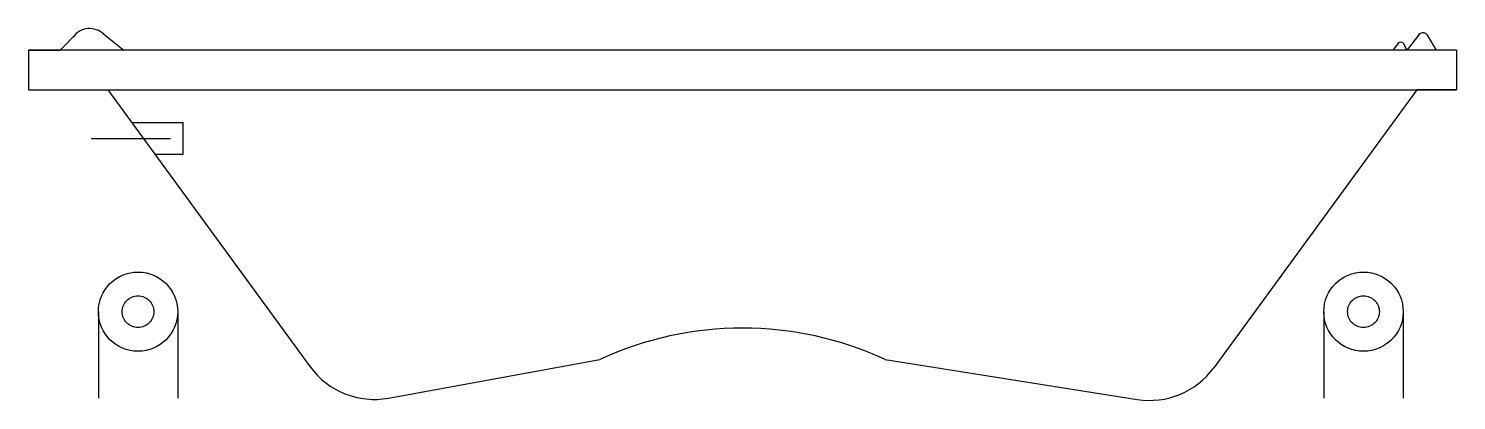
# Model space of a CAD drawing. Header units: millimetres. Extents: x 685.44 to 687.24, y 747.34 to 747.81.
import ezdxf

# ---------------------------------------------------------------- set-up
doc = ezdxf.new("R2010")
doc.units = ezdxf.units.MM
doc.linetypes.add('BORDERX2', pattern=[88.9, 25.4, -12.7, 25.4, -12.7, 0, -12.7])
doc.linetypes.add('HIDDEN2', pattern=[0.1875, 0.125, -0.0625])
doc.layers.add('Acqualife', color=3, linetype='Continuous')

msp = doc.modelspace()

# ---------------------------------------------------------------- linework, layer by layer
at = {"layer": 'Acqualife'}
for p, q in [((685.4823, 747.7798), (685.504, 747.802)), ((685.5371, 747.7998), (685.5624, 747.7798)), ((687.1951, 747.7997), (687.1799, 747.7798)), ((687.2173, 747.7798), (687.206, 747.7987)), ((687.2423, 747.7798), (685.4423, 747.7798)), ((685.4423, 747.7798), (685.4423, 747.7298)), ((685.4423, 747.7798), (685.4823, 747.7798)), ((687.1679, 747.7872), (687.1622, 747.7798)), ((687.1799, 747.7798), (687.1772, 747.7851)), ((687.2423, 747.7798), (687.2173, 747.7798)), ((687.2423, 747.7798), (687.2423, 747.7298)), ((685.4423, 747.7298), (687.2423, 747.7298)), ((687.2423, 747.7298), (687.1923, 747.7298))]:
    msp.add_line(p, q, dxfattribs=at)
at = {"layer": 'Acqualife', "color": 2}
for p, q in [((685.5423, 747.7298), (685.7974, 747.3805)), ((687.1923, 747.7298), (686.9363, 747.3792)), ((685.5725, 747.6885), (685.637, 747.6885)), ((685.637, 747.6485), (685.637, 747.6885)), ((685.6017, 747.6485), (685.637, 747.6485)), ((685.8961, 747.3411), (686.1623, 747.3898)), ((686.5223, 747.3898), (686.8398, 747.3394))]:
    msp.add_line(p, q, dxfattribs=at)
at = {"layer": 'Acqualife', "color": 1, "linetype": 'HIDDEN2', "ltscale": 0.25}
msp.add_line((685.5212, 747.6685), (685.687, 747.6685), dxfattribs=at)
at = {"layer": 'Acqualife', "linetype": 'BORDERX2'}
for p, q in [((685.5303, 747.4501), (685.5303, 747.3411)), ((685.6303, 747.4501), (685.6303, 747.3411)), ((687.0751, 747.4501), (687.0751, 747.3411)), ((687.1751, 747.4501), (687.1751, 747.3411))]:
    msp.add_line(p, q, dxfattribs=at)
for centre, radius in [((685.5803, 747.4501), 0.05), ((687.1251, 747.4501), 0.05), ((685.5803, 747.4501), 0.02), ((687.1251, 747.4501), 0.02)]:
    msp.add_circle(centre, radius, dxfattribs=at)
at = {"layer": 'Acqualife'}
for centre, radius, start, end in [((685.5193, 747.7813), 0.0257, 46.0671, 144.7081), ((687.2001, 747.7945), 0.0072, 35.3063, 151.4542), ((687.1722, 747.7847), 0.005, 4.3661, 150.4549)]:
    msp.add_arc(centre, radius, start, end, dxfattribs=at)
at = {"layer": 'Acqualife', "color": 2}
for centre, radius, start, end in [((686.3423, 747.0001), 0.4293, 65.2084, 114.7916), ((685.8781, 747.4395), 0.1, 216.1375, 280.369), ((686.8555, 747.4382), 0.1, 260.9787, 323.8625)]:
    msp.add_arc(centre, radius, start, end, dxfattribs=at)

doc.saveas('drawing.dxf')
